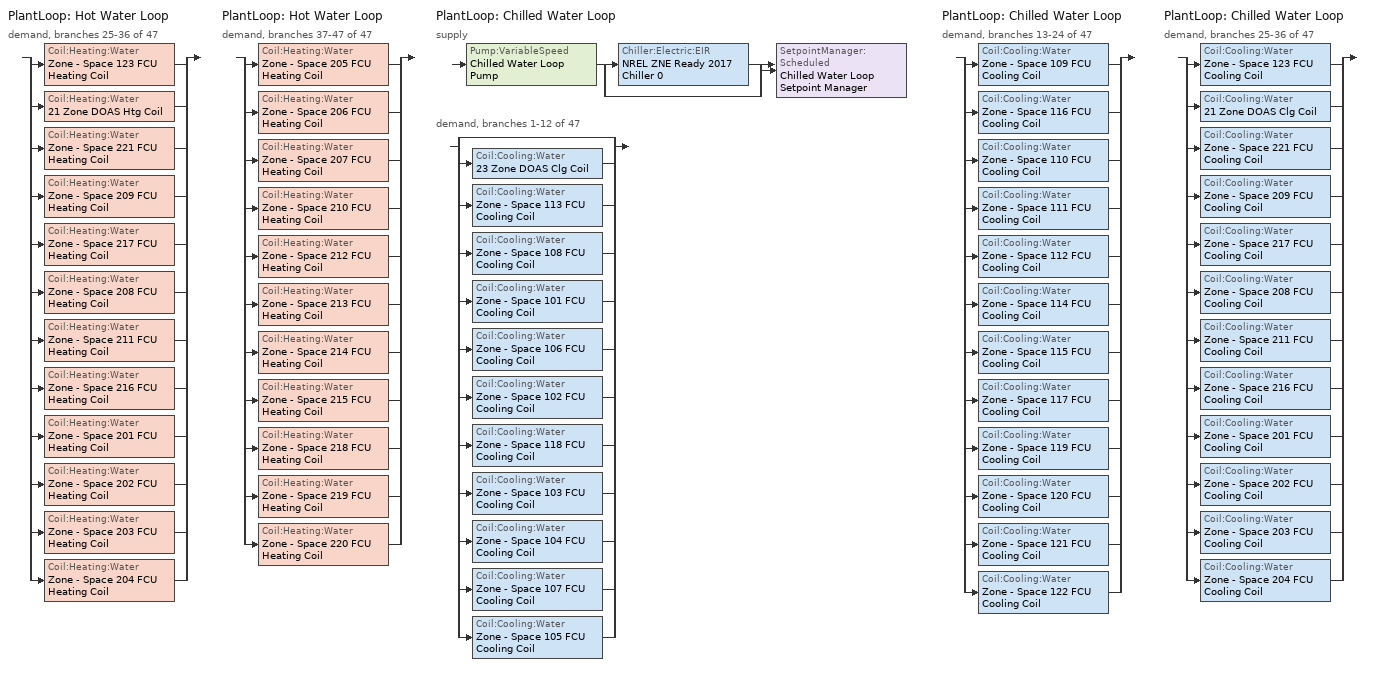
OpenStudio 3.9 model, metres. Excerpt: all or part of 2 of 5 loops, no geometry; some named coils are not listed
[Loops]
PlantLoop 'Hot Water Loop'
 demand, branches 25-36 of 47: split
  | Coil:Heating:Water 'Zone - Space 123 FCU Heating Coil'
  | Coil:Heating:Water '21 Zone DOAS Htg Coil'
  | Coil:Heating:Water 'Zone - Space 221 FCU Heating Coil'
  | Coil:Heating:Water 'Zone - Space 209 FCU Heating Coil'
  | Coil:Heating:Water 'Zone - Space 217 FCU Heating Coil'
  | Coil:Heating:Water 'Zone - Space 208 FCU Heating Coil'
  | Coil:Heating:Water 'Zone - Space 211 FCU Heating Coil'
  | Coil:Heating:Water 'Zone - Space 216 FCU Heating Coil'
  | Coil:Heating:Water 'Zone - Space 201 FCU Heating Coil'
  | Coil:Heating:Water 'Zone - Space 202 FCU Heating Coil'
  | Coil:Heating:Water 'Zone - Space 203 FCU Heating Coil'
  | Coil:Heating:Water 'Zone - Space 204 FCU Heating Coil'
PlantLoop 'Hot Water Loop'
 demand, branches 37-47 of 47: split
  | Coil:Heating:Water 'Zone - Space 205 FCU Heating Coil'
  | Coil:Heating:Water 'Zone - Space 206 FCU Heating Coil'
  | Coil:Heating:Water 'Zone - Space 207 FCU Heating Coil'
  | Coil:Heating:Water 'Zone - Space 210 FCU Heating Coil'
  | Coil:Heating:Water 'Zone - Space 212 FCU Heating Coil'
  | Coil:Heating:Water 'Zone - Space 213 FCU Heating Coil'
  | Coil:Heating:Water 'Zone - Space 214 FCU Heating Coil'
  | Coil:Heating:Water 'Zone - Space 215 FCU Heating Coil'
  | Coil:Heating:Water 'Zone - Space 218 FCU Heating Coil'
  | Coil:Heating:Water 'Zone - Space 219 FCU Heating Coil'
  | Coil:Heating:Water 'Zone - Space 220 FCU Heating Coil'
PlantLoop 'Chilled Water Loop'
 supply: Pump:VariableSpeed 'Chilled Water Loop Pump' > split
  | Chiller:Electric:EIR 'NREL ZNE Ready 2017    Chiller 0'
  | bypass
  join > SetpointManager:Scheduled 'Chilled Water Loop Setpoint Manager'
 demand, branches 1-12 of 47: split
  | bypass
  | Coil:Cooling:Water '23 Zone DOAS Clg Coil'
  | Coil:Cooling:Water 'Zone - Space 113 FCU Cooling Coil'
  | Coil:Cooling:Water 'Zone - Space 108 FCU Cooling Coil'
  | Coil:Cooling:Water 'Zone - Space 101 FCU Cooling Coil'
  | Coil:Cooling:Water 'Zone - Space 106 FCU Cooling Coil'
  | Coil:Cooling:Water 'Zone - Space 102 FCU Cooling Coil'
  | Coil:Cooling:Water 'Zone - Space 118 FCU Cooling Coil'
  | Coil:Cooling:Water 'Zone - Space 103 FCU Cooling Coil'
  | Coil:Cooling:Water 'Zone - Space 104 FCU Cooling Coil'
  | Coil:Cooling:Water 'Zone - Space 107 FCU Cooling Coil'
  | Coil:Cooling:Water 'Zone - Space 105 FCU Cooling Coil'
PlantLoop 'Chilled Water Loop'
 demand, branches 13-24 of 47: split
  | Coil:Cooling:Water 'Zone - Space 109 FCU Cooling Coil'
  | Coil:Cooling:Water 'Zone - Space 116 FCU Cooling Coil'
  | Coil:Cooling:Water 'Zone - Space 110 FCU Cooling Coil'
  | Coil:Cooling:Water 'Zone - Space 111 FCU Cooling Coil'
  | Coil:Cooling:Water 'Zone - Space 112 FCU Cooling Coil'
  | Coil:Cooling:Water 'Zone - Space 114 FCU Cooling Coil'
  | Coil:Cooling:Water 'Zone - Space 115 FCU Cooling Coil'
  | Coil:Cooling:Water 'Zone - Space 117 FCU Cooling Coil'
  | Coil:Cooling:Water 'Zone - Space 119 FCU Cooling Coil'
  | Coil:Cooling:Water 'Zone - Space 120 FCU Cooling Coil'
  | Coil:Cooling:Water 'Zone - Space 121 FCU Cooling Coil'
  | Coil:Cooling:Water 'Zone - Space 122 FCU Cooling Coil'
PlantLoop 'Chilled Water Loop'
 demand, branches 25-36 of 47: split
  | Coil:Cooling:Water 'Zone - Space 123 FCU Cooling Coil'
  | Coil:Cooling:Water '21 Zone DOAS Clg Coil'
  | Coil:Cooling:Water 'Zone - Space 221 FCU Cooling Coil'
  | Coil:Cooling:Water 'Zone - Space 209 FCU Cooling Coil'
  | Coil:Cooling:Water 'Zone - Space 217 FCU Cooling Coil'
  | Coil:Cooling:Water 'Zone - Space 208 FCU Cooling Coil'
  | Coil:Cooling:Water 'Zone - Space 211 FCU Cooling Coil'
  | Coil:Cooling:Water 'Zone - Space 216 FCU Cooling Coil'
  | Coil:Cooling:Water 'Zone - Space 201 FCU Cooling Coil'
  | Coil:Cooling:Water 'Zone - Space 202 FCU Cooling Coil'
  | Coil:Cooling:Water 'Zone - Space 203 FCU Cooling Coil'
  | Coil:Cooling:Water 'Zone - Space 204 FCU Cooling Coil'
[Sizing:Zone] Zone Cooling Design Supply Air Temperature Input Method=SupplyAirTemperature; Zone Cooling Design Supply Air Temperature {C}=12.7778; Zone Cooling Design Supply Air Temperature Difference {deltaC}=11.11; Zone Heating Design Supply Air Temperature Input Method=SupplyAirTemperature; Zone Heating Design Supply Air Temperature {C}=40; Zone Heating Design Supply Air Temperature Difference {deltaC}=11.11; Zone Cooling Design Supply Air Humidity Ratio {kg-H2O/kg-air}=0.0085; Zone Heating Design Supply Air Humidity Ratio {kg-H2O/kg-air}=0.008; Cooling Design Air Flow Method=DesignDay; Heating Design Air Flow Method=DesignDay; Account for Dedicated Outdoor Air System=No; Dedicated Outdoor Air System Control Strategy=NeutralSupplyAir; Dedicated Outdoor Air Low Setpoint Temperature for Design {C}=autosize; Dedicated Outdoor Air High Setpoint Temperature for Design {C}=autosize; Zone Load Sizing Method=Sensible Load Only No Latent Load; Zone Latent Cooling Design Supply Air Humidity Ratio Input Method=HumidityRatioDifference; Zone Cooling Design Supply Air Humidity Ratio Difference {kgWater/kgDryAir}=0.005; Zone Latent Heating Design Supply Air Humidity Ratio Input Method=HumidityRatioDifference; Zone Humidification Design Supply Air Humidity Ratio Difference {kgWater/kgDryAir}=0.005; Sizing Option=Coincident
Zone - Space 209; Zone - Space 210; Zone - Space 211; Zone - Space 213; Zone - Space 214
[Zone equipment]
Zone - Space 209: Zone - Space 209 FCU
Zone - Space 210: Zone - Space 210 FCU
Zone - Space 211: Zone - Space 211 FCU
Zone - Space 213: Zone - Space 213 FCU
Zone - Space 214: Zone - Space 214 FCU
[PlantLoop]
Chilled Water Loop: Glycol Concentration=0; Maximum Loop Temperature {C}=40; Minimum Loop Temperature {C}=1; Plant Loop Volume {m3}=Autocalculate; Load Distribution Scheme=Optimal
[Sizing:Plant]
Chilled Water Loop: Loop Type=Cooling; Design Loop Exit Temperature {C}=6.66667; Loop Design Temperature Difference {deltaC}=5.61111; Sizing Option=NonCoincident; Zone Timesteps in Averaging Window=1; Coincident Sizing Factor Mode=None
[Pump:VariableSpeed]
Chilled Water Loop Pump: Rated Pump Head {Pa}=179344; Motor Efficiency=0.895; Fraction of Motor Inefficiencies to Fluid Stream=0; Coefficient 1 of the Part Load Performance Curve=0; Coefficient 2 of the Part Load Performance Curve=0.0205; Coefficient 3 of the Part Load Performance Curve=0.4101; Coefficient 4 of the Part Load Performance Curve=0.5753; Pump Control Type=Intermittent; Skin Loss Radiative Fraction=0.5; Design Power Sizing Method=PowerPerFlowPerPressure; Design Electric Power per Unit Flow Rate {W/(m3/s)}=348701.1; Design Shaft Power per Unit Flow Rate per Unit Head {W-s/m3-Pa}=1.28205; Design Minimum Flow Rate Fraction=0
[SetpointManager:Scheduled]
Chilled Water Loop Setpoint Manager: Control Variable=Temperature; Schedule=Chilled Water Loop Temp - 44F; Setpoint Node or NodeList=Chilled Water Loop Supply Outlet Node
[Chiller:Electric:EIR]
NREL ZNE Ready 2017    Chiller 0: Reference Capacity {W}=Autosize; Reference COP {W/W}=5.32879; Reference Leaving Chilled Water Temperature {C}=6.66667; Reference Entering Condenser Fluid Temperature {C}=35; Reference Chilled Water Flow Rate {m3/s}=Autosize; Cooling Capacity Function of Temperature Curve=Curve Biquadratic 1; Electric Input to Cooling Output Ratio Function of Temperature Curve=Curve Biquadratic 2; Electric Input to Cooling Output Ratio Function of Part Load Ratio Curve=Curve Quadratic 1; Minimum Part Load Ratio=0.15; Maximum Part Load Ratio=1; Optimum Part Load Ratio=1; Minimum Unloading Ratio=0.25; Condenser Type=AirCooled; Leaving Chilled Water Lower Temperature Limit {C}=2.22222; Chiller Flow Mode=LeavingSetpointModulated; Design Heat Recovery Water Flow Rate {m3/s}=Autosize; Sizing Factor=1; Basin Heater Setpoint Temperature {C}=10; Condenser Heat Recovery Relative Capacity Fraction=1; Condenser Flow Control=ConstantFlow; Condenser Minimum Flow Fraction=0.2; Thermosiphon Minimum Temperature Difference=0
[Coil:Heating:Water] Availability Schedule=Always On Discrete; Rated Inlet Water Temperature {C}=48.8889; Rated Inlet Air Temperature {C}=16.6; Rated Outlet Water Temperature {C}=37.7778
Name | Rated Outlet Air Temperature {C}
Zone - Space 123 FCU Heating Coil; Zone - Space 221 FCU Heating Coil; Zone - Space 209 FCU Heating Coil; Zone - Space 217 FCU Heating Coil; Zone - Space 208 FCU Heating Coil; Zone - Space 211 FCU Heating Coil; Zone - Space 216 FCU Heating Coil; Zone - Space 201 FCU Heating Coil; Zone - Space 202 FCU Heating Coil; Zone - Space 203 FCU Heating Coil; Zone - Space 204 FCU Heating Coil; Zone - Space 205 FCU Heating Coil; Zone - Space 206 FCU Heating Coil; Zone - Space 207 FCU Heating Coil; Zone - Space 210 FCU Heating Coil; Zone - Space 212 FCU Heating Coil; Zone - Space 213 FCU Heating Coil; Zone - Space 214 FCU Heating Coil; Zone - Space 215 FCU Heating Coil; Zone - Space 218 FCU Heating Coil; Zone - Space 219 FCU Heating Coil; Zone - Space 220 FCU Heating Coil | 40
21 Zone DOAS Htg Coil | 32.2
[Controller:WaterCoil] Minimum Actuated Flow {m3/s}=0
Name | Water Coil | Action | Controller Convergence Tolerance {deltaC}
23 Zone DOAS Clg Coil Controller | 23 Zone DOAS Clg Coil | Reverse
Zone - Space 113 FCU Cooling Coil Controller | Zone - Space 113 FCU Cooling Coil | Reverse
Zone - Space 108 FCU Cooling Coil Controller | Zone - Space 108 FCU Cooling Coil | Reverse
Zone - Space 101 FCU Cooling Coil Controller | Zone - Space 101 FCU Cooling Coil | Reverse
Zone - Space 106 FCU Cooling Coil Controller | Zone - Space 106 FCU Cooling Coil | Reverse
Zone - Space 102 FCU Cooling Coil Controller | Zone - Space 102 FCU Cooling Coil | Reverse
Zone - Space 118 FCU Cooling Coil Controller | Zone - Space 118 FCU Cooling Coil | Reverse
Zone - Space 103 FCU Cooling Coil Controller | Zone - Space 103 FCU Cooling Coil | Reverse
Zone - Space 104 FCU Cooling Coil Controller | Zone - Space 104 FCU Cooling Coil | Reverse
Zone - Space 107 FCU Cooling Coil Controller | Zone - Space 107 FCU Cooling Coil | Reverse
Zone - Space 105 FCU Cooling Coil Controller | Zone - Space 105 FCU Cooling Coil | Reverse
Zone - Space 109 FCU Cooling Coil Controller | Zone - Space 109 FCU Cooling Coil | Reverse
Zone - Space 116 FCU Cooling Coil Controller | Zone - Space 116 FCU Cooling Coil | Reverse
Zone - Space 110 FCU Cooling Coil Controller | Zone - Space 110 FCU Cooling Coil | Reverse
Zone - Space 111 FCU Cooling Coil Controller | Zone - Space 111 FCU Cooling Coil | Reverse
Zone - Space 112 FCU Cooling Coil Controller | Zone - Space 112 FCU Cooling Coil | Reverse
Zone - Space 114 FCU Cooling Coil Controller | Zone - Space 114 FCU Cooling Coil | Reverse
Zone - Space 115 FCU Cooling Coil Controller | Zone - Space 115 FCU Cooling Coil | Reverse
Zone - Space 117 FCU Cooling Coil Controller | Zone - Space 117 FCU Cooling Coil | Reverse
Zone - Space 119 FCU Cooling Coil Controller | Zone - Space 119 FCU Cooling Coil | Reverse
Zone - Space 120 FCU Cooling Coil Controller | Zone - Space 120 FCU Cooling Coil | Reverse
Zone - Space 121 FCU Cooling Coil Controller | Zone - Space 121 FCU Cooling Coil | Reverse
Zone - Space 122 FCU Cooling Coil Controller | Zone - Space 122 FCU Cooling Coil | Reverse
Zone - Space 123 FCU Cooling Coil Controller | Zone - Space 123 FCU Cooling Coil | Reverse
Zone - Space 123 FCU Heating Coil Controller | Zone - Space 123 FCU Heating Coil | Normal | 0.1
21 Zone DOAS Htg Coil Controller | 21 Zone DOAS Htg Coil | Normal | 0.0001
21 Zone DOAS Clg Coil Controller | 21 Zone DOAS Clg Coil | Reverse
Zone - Space 221 FCU Cooling Coil Controller | Zone - Space 221 FCU Cooling Coil | Reverse
Zone - Space 221 FCU Heating Coil Controller | Zone - Space 221 FCU Heating Coil | Normal | 0.1
Zone - Space 209 FCU Cooling Coil Controller | Zone - Space 209 FCU Cooling Coil | Reverse
Zone - Space 209 FCU Heating Coil Controller | Zone - Space 209 FCU Heating Coil | Normal | 0.1
Zone - Space 217 FCU Cooling Coil Controller | Zone - Space 217 FCU Cooling Coil | Reverse
Zone - Space 217 FCU Heating Coil Controller | Zone - Space 217 FCU Heating Coil | Normal | 0.1
Zone - Space 208 FCU Cooling Coil Controller | Zone - Space 208 FCU Cooling Coil | Reverse
Zone - Space 208 FCU Heating Coil Controller | Zone - Space 208 FCU Heating Coil | Normal | 0.1
Zone - Space 211 FCU Cooling Coil Controller | Zone - Space 211 FCU Cooling Coil | Reverse
Zone - Space 211 FCU Heating Coil Controller | Zone - Space 211 FCU Heating Coil | Normal | 0.1
Zone - Space 216 FCU Cooling Coil Controller | Zone - Space 216 FCU Cooling Coil | Reverse
Zone - Space 216 FCU Heating Coil Controller | Zone - Space 216 FCU Heating Coil | Normal | 0.1
Zone - Space 201 FCU Cooling Coil Controller | Zone - Space 201 FCU Cooling Coil | Reverse
Zone - Space 201 FCU Heating Coil Controller | Zone - Space 201 FCU Heating Coil | Normal | 0.1
Zone - Space 202 FCU Cooling Coil Controller | Zone - Space 202 FCU Cooling Coil | Reverse
Zone - Space 202 FCU Heating Coil Controller | Zone - Space 202 FCU Heating Coil | Normal | 0.1
Zone - Space 203 FCU Cooling Coil Controller | Zone - Space 203 FCU Cooling Coil | Reverse
Zone - Space 203 FCU Heating Coil Controller | Zone - Space 203 FCU Heating Coil | Normal | 0.1
Zone - Space 204 FCU Cooling Coil Controller | Zone - Space 204 FCU Cooling Coil | Reverse
Zone - Space 204 FCU Heating Coil Controller | Zone - Space 204 FCU Heating Coil | Normal | 0.1
Zone - Space 205 FCU Heating Coil Controller | Zone - Space 205 FCU Heating Coil | Normal | 0.1
Zone - Space 206 FCU Heating Coil Controller | Zone - Space 206 FCU Heating Coil | Normal | 0.1
Zone - Space 207 FCU Heating Coil Controller | Zone - Space 207 FCU Heating Coil | Normal | 0.1
Zone - Space 210 FCU Heating Coil Controller | Zone - Space 210 FCU Heating Coil | Normal | 0.1
Zone - Space 212 FCU Heating Coil Controller | Zone - Space 212 FCU Heating Coil | Normal | 0.1
Zone - Space 213 FCU Heating Coil Controller | Zone - Space 213 FCU Heating Coil | Normal | 0.1
Zone - Space 214 FCU Heating Coil Controller | Zone - Space 214 FCU Heating Coil | Normal | 0.1
Zone - Space 215 FCU Heating Coil Controller | Zone - Space 215 FCU Heating Coil | Normal | 0.1
Zone - Space 218 FCU Heating Coil Controller | Zone - Space 218 FCU Heating Coil | Normal | 0.1
Zone - Space 219 FCU Heating Coil Controller | Zone - Space 219 FCU Heating Coil | Normal | 0.1
Zone - Space 220 FCU Heating Coil Controller | Zone - Space 220 FCU Heating Coil | Normal | 0.1
[Coil:Cooling:Water] Availability Schedule=Always On Discrete; Design Inlet Water Temperature {C}=Autosize; Heat Exchanger Configuration=CrossFlow
23 Zone DOAS Clg Coil; Zone - Space 113 FCU Cooling Coil; Zone - Space 108 FCU Cooling Coil; Zone - Space 101 FCU Cooling Coil; Zone - Space 106 FCU Cooling Coil; Zone - Space 102 FCU Cooling Coil; Zone - Space 118 FCU Cooling Coil; Zone - Space 103 FCU Cooling Coil; Zone - Space 104 FCU Cooling Coil; Zone - Space 107 FCU Cooling Coil; Zone - Space 105 FCU Cooling Coil; Zone - Space 109 FCU Cooling Coil; Zone - Space 116 FCU Cooling Coil; Zone - Space 110 FCU Cooling Coil; Zone - Space 111 FCU Cooling Coil; Zone - Space 112 FCU Cooling Coil; Zone - Space 114 FCU Cooling Coil; Zone - Space 115 FCU Cooling Coil; Zone - Space 117 FCU Cooling Coil; Zone - Space 119 FCU Cooling Coil; Zone - Space 120 FCU Cooling Coil; Zone - Space 121 FCU Cooling Coil; Zone - Space 122 FCU Cooling Coil; Zone - Space 123 FCU Cooling Coil; 21 Zone DOAS Clg Coil; Zone - Space 221 FCU Cooling Coil; Zone - Space 209 FCU Cooling Coil; Zone - Space 217 FCU Cooling Coil; Zone - Space 208 FCU Cooling Coil; Zone - Space 211 FCU Cooling Coil; Zone - Space 216 FCU Cooling Coil; Zone - Space 201 FCU Cooling Coil; Zone - Space 202 FCU Cooling Coil; Zone - Space 203 FCU Cooling Coil; Zone - Space 204 FCU Cooling Coil
[Fan:OnOff] Availability Schedule=Always On Discrete; Fan Total Efficiency=0.385; Pressure Rise {Pa}=530.303; Maximum Flow Rate {m3/s}=autosize; Motor Efficiency=0.7; Motor In Airstream Fraction=1
Name | Fan Power Ratio Function of Speed Ratio Curve | Fan Efficiency Ratio Function of Speed Ratio Curve
Zone - Space 123 Fan Coil fan | Fan On Off Power Curve 22 | Fan On Off Efficiency Curve 22
Zone - Space 221 Fan Coil fan | Fan On Off Power Curve 23 | Fan On Off Efficiency Curve 23
Zone - Space 209 Fan Coil fan | Fan On Off Power Curve 24 | Fan On Off Efficiency Curve 24
Zone - Space 217 Fan Coil fan | Fan On Off Power Curve 25 | Fan On Off Efficiency Curve 25
Zone - Space 208 Fan Coil fan | Fan On Off Power Curve 26 | Fan On Off Efficiency Curve 26
Zone - Space 211 Fan Coil fan | Fan On Off Power Curve 27 | Fan On Off Efficiency Curve 27
Zone - Space 216 Fan Coil fan | Fan On Off Power Curve 28 | Fan On Off Efficiency Curve 28
Zone - Space 201 Fan Coil fan | Fan On Off Power Curve 29 | Fan On Off Efficiency Curve 29
Zone - Space 202 Fan Coil fan | Fan On Off Power Curve 30 | Fan On Off Efficiency Curve 30
Zone - Space 203 Fan Coil fan | Fan On Off Power Curve 31 | Fan On Off Efficiency Curve 31
Zone - Space 204 Fan Coil fan | Fan On Off Power Curve 32 | Fan On Off Efficiency Curve 32
Zone - Space 205 Fan Coil fan | Fan On Off Power Curve 33 | Fan On Off Efficiency Curve 33
Zone - Space 206 Fan Coil fan | Fan On Off Power Curve 34 | Fan On Off Efficiency Curve 34
Zone - Space 207 Fan Coil fan | Fan On Off Power Curve 35 | Fan On Off Efficiency Curve 35
Zone - Space 210 Fan Coil fan | Fan On Off Power Curve 36 | Fan On Off Efficiency Curve 36
Zone - Space 212 Fan Coil fan | Fan On Off Power Curve 37 | Fan On Off Efficiency Curve 37
Zone - Space 213 Fan Coil fan | Fan On Off Power Curve 38 | Fan On Off Efficiency Curve 38
Zone - Space 214 Fan Coil fan | Fan On Off Power Curve 39 | Fan On Off Efficiency Curve 39
Zone - Space 215 Fan Coil fan | Fan On Off Power Curve 40 | Fan On Off Efficiency Curve 40
Zone - Space 218 Fan Coil fan | Fan On Off Power Curve 41 | Fan On Off Efficiency Curve 41
Zone - Space 219 Fan Coil fan | Fan On Off Power Curve 42 | Fan On Off Efficiency Curve 42
Zone - Space 220 Fan Coil fan | Fan On Off Power Curve 43 | Fan On Off Efficiency Curve 43
[ZoneHVAC:FourPipeFanCoil] Availability Schedule=Always On Discrete; Capacity Control Method=CyclingFan; Maximum Supply Air Flow Rate {m3/s}=autosize; Maximum Outdoor Air Flow Rate {m3/s}=0; Maximum Cold Water Flow Rate {m3/s}=autosize; Maximum Hot Water Flow Rate {m3/s}=autosize; Minimum Supply Air Temperature in Cooling Mode {C}=autosize; Maximum Supply Air Temperature in Heating Mode {C}=autosize
Name | Supply Air Fan | Cooling Coil | Heating Coil
Zone - Space 123 FCU | Zone - Space 123 Fan Coil fan | Zone - Space 123 FCU Cooling Coil | Zone - Space 123 FCU Heating Coil
Zone - Space 221 FCU | Zone - Space 221 Fan Coil fan | Zone - Space 221 FCU Cooling Coil | Zone - Space 221 FCU Heating Coil
Zone - Space 209 FCU | Zone - Space 209 Fan Coil fan | Zone - Space 209 FCU Cooling Coil | Zone - Space 209 FCU Heating Coil
Zone - Space 217 FCU | Zone - Space 217 Fan Coil fan | Zone - Space 217 FCU Cooling Coil | Zone - Space 217 FCU Heating Coil
Zone - Space 208 FCU | Zone - Space 208 Fan Coil fan | Zone - Space 208 FCU Cooling Coil | Zone - Space 208 FCU Heating Coil
Zone - Space 211 FCU | Zone - Space 211 Fan Coil fan | Zone - Space 211 FCU Cooling Coil | Zone - Space 211 FCU Heating Coil
Zone - Space 216 FCU | Zone - Space 216 Fan Coil fan | Zone - Space 216 FCU Cooling Coil | Zone - Space 216 FCU Heating Coil
Zone - Space 201 FCU | Zone - Space 201 Fan Coil fan | Zone - Space 201 FCU Cooling Coil | Zone - Space 201 FCU Heating Coil
Zone - Space 202 FCU | Zone - Space 202 Fan Coil fan | Zone - Space 202 FCU Cooling Coil | Zone - Space 202 FCU Heating Coil
Zone - Space 203 FCU | Zone - Space 203 Fan Coil fan | Zone - Space 203 FCU Cooling Coil | Zone - Space 203 FCU Heating Coil
Zone - Space 204 FCU | Zone - Space 204 Fan Coil fan | Zone - Space 204 FCU Cooling Coil | Zone - Space 204 FCU Heating Coil
Zone - Space 205 FCU | Zone - Space 205 Fan Coil fan | Zone - Space 205 FCU Cooling Coil | Zone - Space 205 FCU Heating Coil
Zone - Space 206 FCU | Zone - Space 206 Fan Coil fan | Zone - Space 206 FCU Cooling Coil | Zone - Space 206 FCU Heating Coil
Zone - Space 207 FCU | Zone - Space 207 Fan Coil fan | Zone - Space 207 FCU Cooling Coil | Zone - Space 207 FCU Heating Coil
Zone - Space 210 FCU | Zone - Space 210 Fan Coil fan | Zone - Space 210 FCU Cooling Coil | Zone - Space 210 FCU Heating Coil
Zone - Space 212 FCU | Zone - Space 212 Fan Coil fan | Zone - Space 212 FCU Cooling Coil | Zone - Space 212 FCU Heating Coil
Zone - Space 213 FCU | Zone - Space 213 Fan Coil fan | Zone - Space 213 FCU Cooling Coil | Zone - Space 213 FCU Heating Coil
Zone - Space 214 FCU | Zone - Space 214 Fan Coil fan | Zone - Space 214 FCU Cooling Coil | Zone - Space 214 FCU Heating Coil
Zone - Space 215 FCU | Zone - Space 215 Fan Coil fan | Zone - Space 215 FCU Cooling Coil | Zone - Space 215 FCU Heating Coil
Zone - Space 218 FCU | Zone - Space 218 Fan Coil fan | Zone - Space 218 FCU Cooling Coil | Zone - Space 218 FCU Heating Coil
Zone - Space 219 FCU | Zone - Space 219 Fan Coil fan | Zone - Space 219 FCU Cooling Coil | Zone - Space 219 FCU Heating Coil
Zone - Space 220 FCU | Zone - Space 220 Fan Coil fan | Zone - Space 220 FCU Cooling Coil | Zone - Space 220 FCU Heating Coil
[Schedule:Ruleset]
Chilled Water Loop Temp - 44F: Default Day Schedule=Chilled Water Loop Temp - 44F Default
[Schedule:Day]
Chilled Water Loop Temp - 44F Default: No, 24, 0, 6.66667
[Schedule:Constant]
Always On Discrete: Value=1
[Curve:Biquadratic] Minimum Value of x=5; Maximum Value of x=10; Minimum Value of y=24; Maximum Value of y=35
Name | Coefficient1 Constant | Coefficient2 x | Coefficient3 x**2 | Coefficient4 y | Coefficient5 y**2 | Coefficient6 x*y
Curve Biquadratic 1 | 1.02152 | 0.0370359 | 0.000233248 | -0.00389405 | -6.52536e-05 | -0.000268045
Curve Biquadratic 2 | 0.701769 | -0.00452016 | 0.00053311 | -0.00549821 | 0.000544579 | -0.000729032
[Curve:Quadratic]
Curve Quadratic 1: Coefficient1 Constant=0.0636912; Coefficient2 x=0.584888; Coefficient3 x**2=0.352803; Minimum Value of x=0; Maximum Value of x=1
[Curve:Exponent] Coefficient1 Constant=1; Coefficient2 Constant=0; Coefficient3 Constant=0; Minimum Value of x=0; Maximum Value of x=1
Fan On Off Power Curve 22; Fan On Off Power Curve 23; Fan On Off Power Curve 24; Fan On Off Power Curve 25; Fan On Off Power Curve 26; Fan On Off Power Curve 27; Fan On Off Power Curve 28; Fan On Off Power Curve 29; Fan On Off Power Curve 30; Fan On Off Power Curve 31; Fan On Off Power Curve 32; Fan On Off Power Curve 33; Fan On Off Power Curve 34; Fan On Off Power Curve 35; Fan On Off Power Curve 36; Fan On Off Power Curve 37; Fan On Off Power Curve 38; Fan On Off Power Curve 39; Fan On Off Power Curve 40; Fan On Off Power Curve 41; Fan On Off Power Curve 42; Fan On Off Power Curve 43
[Curve:Cubic] Coefficient1 Constant=1; Coefficient2 x=0; Coefficient3 x**2=0; Coefficient4 x**3=0; Minimum Value of x=0; Maximum Value of x=1
Fan On Off Efficiency Curve 22; Fan On Off Efficiency Curve 23; Fan On Off Efficiency Curve 24; Fan On Off Efficiency Curve 25; Fan On Off Efficiency Curve 26; Fan On Off Efficiency Curve 27; Fan On Off Efficiency Curve 28; Fan On Off Efficiency Curve 29; Fan On Off Efficiency Curve 30; Fan On Off Efficiency Curve 31; Fan On Off Efficiency Curve 32; Fan On Off Efficiency Curve 33; Fan On Off Efficiency Curve 34; Fan On Off Efficiency Curve 35; Fan On Off Efficiency Curve 36; Fan On Off Efficiency Curve 37; Fan On Off Efficiency Curve 38; Fan On Off Efficiency Curve 39; Fan On Off Efficiency Curve 40; Fan On Off Efficiency Curve 41; Fan On Off Efficiency Curve 42; Fan On Off Efficiency Curve 43
